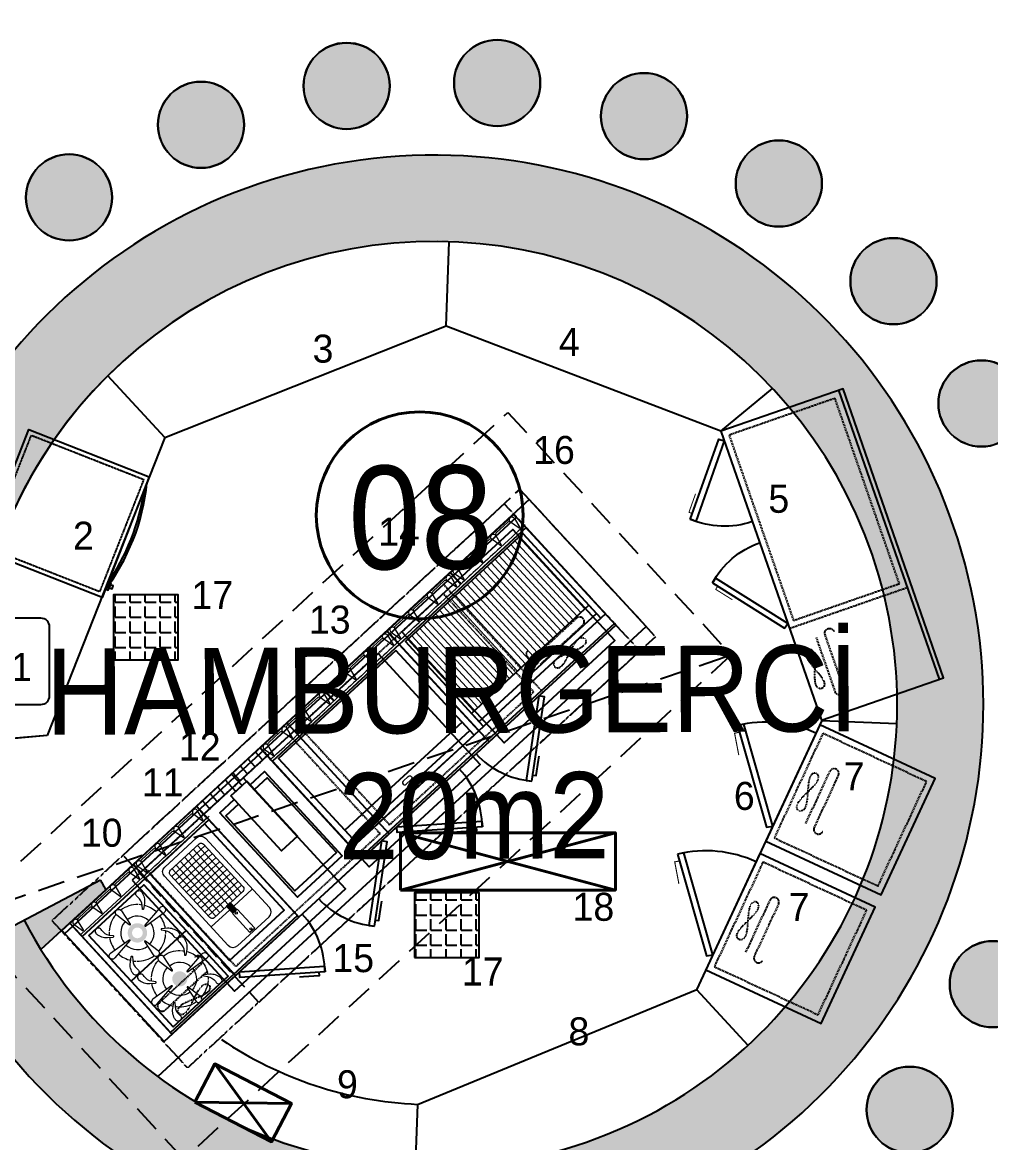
# Model space of a CAD drawing. Header units: millimetres. Extents: x -2729 to 15248, y -12439 to 5292.
# Drawn here: x 6046 to 6495, y -8042 to -7523 of the extents above; entities that cross this region are included whole.
import ezdxf
from ezdxf.enums import TextEntityAlignment as Align

# ---------------------------------------------------------------- set-up
doc = ezdxf.new("R2010")
doc.units = ezdxf.units.MM
for name, pattern in [('DASHED', [0.75, 0.5, -0.25]), ('HIDDEN', [0.375, 0.25, -0.125]), ('HIDDENX2', [19.05, 12.7, -6.35])]:
    doc.linetypes.add(name, pattern=pattern)
doc.layers.add('antet_Ном_пера__60', color=7, linetype='Continuous', lineweight=35)
for name, color, linetype in [('OLCU', 7, 'Continuous'), ('S2000-002 Çizgi', 7, 'Continuous'), ('tefris', 39, 'Continuous')]:
    doc.layers.add(name, color=color, linetype=linetype)
doc.styles.add('Style-ENGINEERING I 0.34907', font='ENGINEERING.shx', dxfattribs={"oblique": 20})
doc.styles.add('TAKSİM', font='GOTHIC.TTF', dxfattribs={"height": 20})
doc.styles.add('Мой Ариал', font='arial.ttf', dxfattribs={"width": 0.9})

# ---------------------------------------------------------------- blocks, each defined once
blk = doc.blocks.new('A$C11441216')
at = {"layer": 'S2000-002 Çizgi'}
for p, q in [((7.24, 11.66), (6.13, 19.47)), ((11.05, 10.43), (16.06, 16.53)), ((12.71, 6.52), (20.6, 6.52))]:
    blk.add_line(p, q, dxfattribs=at)
blk.add_lwpolyline([(40, 4), (40, 36, 0.414214), (36, 40), (4, 40, 0.414214), (0, 36), (0, 4, 0.414214), (4, 0), (36, 0, 0.414214)], format="xyb", close=True, dxfattribs=at)
blk.add_circle((7.74, 6.71), 3.19, dxfattribs=at)
blk = doc.blocks.new('A$C503C02DF')
at = {"layer": 'S2000-002 Çizgi'}
for points in [[(43.11, 93.56), (5.97, 61.44), (7.72, 59), (44.86, 91.13)], [(59.5, 59), (0, 59), (0, 0), (59.5, 0)]]:
    blk.add_lwpolyline(points, close=True, dxfattribs=at)
at = {"layer": 'S2000-002 Çizgi', "const_width": 0.5}
blk.add_lwpolyline([(40.44, 91.64), (39.31, 93.21), (32.6, 88.38), (30.89, 87.15)], dxfattribs=at)
at = {"layer": 'S2000-002 Çizgi', "linetype": 'DASHED'}
blk.add_lwpolyline([(56.5, 56), (3, 56), (3, 3), (56.5, 3)], close=True, dxfattribs=at)
at = {"layer": 'S2000-002 Çizgi', "linetype": 'DASHED', "ltscale": 0.1}
blk.add_lwpolyline([(35.78, 52.93), (34.32, 52.76), (32.62, 52.31), (30.76, 51.67), (28.81, 50.93), (26.86, 50.2), (25, 49.56), (23.29, 49.1), (21.84, 48.93), (20.69, 49.1), (19.88, 49.56), (19.39, 50.2), (19.22, 50.93), (19.39, 51.67), (19.88, 52.31), (20.69, 52.76), (21.84, 52.93), (23.29, 52.76), (25, 52.31), (26.86, 51.67), (28.81, 50.93), (30.76, 50.2), (32.62, 49.56), (34.32, 49.1), (35.78, 48.93), (36.92, 49.1), (37.74, 49.56), (38.23, 50.2), (38.39, 50.93), (38.23, 51.67), (37.74, 52.31), (36.92, 52.76)], close=True, dxfattribs=at)
at = {"layer": 'S2000-002 Çizgi', "linetype": 'DASHED'}
for points in [[(15.22, 45.62), (41.89, 45.62, -1), (41.89, 41.28)], [(41.89, 41.28), (15.22, 41.28, 1), (15.22, 36.93)]]:
    blk.add_lwpolyline(points, format="xyb", dxfattribs=at)
at = {"layer": 'S2000-002 Çizgi'}
blk.add_arc((0.22, 59), 55, 0, 38.867, dxfattribs=at)
blk = doc.blocks.new('A$C58BA7D08')
at = {"layer": 'S2000-002 Çizgi'}
blk.add_line((0, 84.83), (142, 84.83), dxfattribs=at)
for points in [[(0, 26.83), (0, 86.83), (142, 86.83), (142, 26.83)], [(76.8, 0), (45.9, 24.77), (47.56, 26.83), (78.45, 2.06)], [(107.95, 0), (138.85, 24.77), (137.2, 26.83), (106.3, 2.06)]]:
    blk.add_lwpolyline(points, close=True, dxfattribs=at)
at = {"layer": 'S2000-002 Çizgi', "linetype": 'DASHED'}
blk.add_lwpolyline([(45, 84.83), (45, 26.83)], dxfattribs=at)
blk.add_lwpolyline([(48, 81.83), (139, 81.83), (139, 29.83), (48, 29.83)], close=True, dxfattribs=at)
for points in [[(10.33, 41.51), (37, 41.51, 1), (37, 45.86)], [(37, 37.17), (10.33, 37.17, -1), (10.33, 41.51)]]:
    blk.add_lwpolyline(points, format="xyb", dxfattribs=at)
at = {"layer": 'S2000-002 Çizgi', "linetype": 'DASHED', "ltscale": 0.1}
blk.add_lwpolyline([(16.44, 29.86), (17.9, 30.03), (19.6, 30.48), (21.46, 31.12), (23.41, 31.86), (25.36, 32.59), (27.22, 33.23), (28.93, 33.69), (30.38, 33.86), (31.53, 33.69), (32.34, 33.23), (32.83, 32.59), (33, 31.86), (32.83, 31.12), (32.34, 30.48), (31.53, 30.03), (30.38, 29.86), (28.93, 30.03), (27.22, 30.48), (25.36, 31.12), (23.41, 31.86), (21.46, 32.59), (19.6, 33.23), (17.9, 33.69), (16.44, 33.86), (15.3, 33.69), (14.48, 33.23), (13.99, 32.59), (13.83, 31.86), (13.99, 31.12), (14.48, 30.48), (15.3, 30.03)], close=True, dxfattribs=at)
at = {"layer": 'S2000-002 Çizgi', "const_width": 0.44}
for points in [[(74.54, 1.81), (73.48, 0.48), (67.81, 5.03), (66.36, 6.19)], [(110.21, 1.81), (111.28, 0.48), (116.95, 5.03), (118.4, 6.19)]]:
    blk.add_lwpolyline(points, dxfattribs=at)
at = {"layer": 'S2000-002 Çizgi'}
for centre, start, end in [((47.56, 26.83), 317.4568, 0), ((137.2, 26.83), 180, 222.5432)]:
    blk.add_arc(centre, 39.6, start, end, dxfattribs=at)
blk = doc.blocks.new('A$C14D126DE')
at = {"layer": 'S2000-002 Çizgi'}
for points in [[(3.67, 0), (3.67, 60), (63.67, 60), (63.67, 0)], [(2.21, 53.17), (2.21, 54.63), (0.75, 54.63), (0.75, 53.17)]]:
    blk.add_lwpolyline(points, close=True, dxfattribs=at)
at = {"layer": 'S2000-002 Çizgi', "linetype": 'DASHED', "ltscale": 0.5}
blk.add_lwpolyline([(5.67, 2), (5.67, 58), (61.67, 58), (61.67, 2)], close=True, dxfattribs=at)
at = {"layer": 'S2000-002 Çizgi'}
for points in [[(3.32, 55.85), (2.21, 55.85), (2.21, 52.2)], [(3.18, 52.2), (3.67, 52.2), (3.67, 55.85)]]:
    blk.add_lwpolyline(points, dxfattribs=at)
for centre, radius, start, end in [((100.61, 29.9), 100.61, 164.4941, 195.5059), ((109.49, 29.9), 108.49, 167.2819, 192.7181)]:
    blk.add_arc(centre, radius, start, end, dxfattribs=at)
blk = doc.blocks.new('jhkjuhj')
at = {"layer": 'tefris'}
blk.add_circle((-2448793.21, 524949.27), 20, dxfattribs=at)
blk = doc.blocks.new('A$C41466827')
at = {"layer": 'S2000-002 Çizgi', "linetype": 'Continuous', "lineweight": 0}
for p, q in [((39.55, 69.8), (0.45, 69.8)), ((1.06, 68.25), (2.06, 63.41)), ((2.55, 63.43), (3.54, 68.23)), ((4.51, 69), (11.89, 69)), ((12.86, 68.25), (13.86, 63.41)), ((14.35, 63.43), (15.33, 68.21)), ((16.31, 69), (23.69, 69)), ((24.68, 68.16), (25.66, 63.41)), ((26.15, 63.43), (27.13, 68.21)), ((28.11, 69), (35.49, 69)), ((36.48, 68.16), (37.46, 63.41)), ((37.95, 63.43), (38.93, 68.21)), ((40.45, 69.8), (79.55, 69.8)), ((42.05, 63.43), (41.07, 68.21)), ((43.52, 68.16), (42.55, 63.41)), ((51.89, 69), (44.51, 69)), ((53.85, 63.43), (52.87, 68.21)), ((55.32, 68.16), (54.35, 63.41)), ((63.69, 69), (56.31, 69)), ((65.65, 63.43), (64.67, 68.21)), ((67.14, 68.25), (66.15, 63.41)), ((75.49, 69), (68.11, 69)), ((77.45, 63.43), (76.46, 68.23)), ((78.94, 68.25), (77.95, 63.41)), ((41.61, 13.6), (38.39, 13.6)), ((38.39, 11.6), (41.61, 11.6))]:
    blk.add_line(p, q, dxfattribs=at)
at = {"layer": 'S2000-002 Çizgi'}
for points in [[(0, 70), (80, 70), (80, 0), (0, 0)], [(0, 7), (80, 7), (80, 61.5), (0, 61.5)], [(77, 60.5), (3, 60.5), (3, 7), (77, 7)], [(3, 10), (77, 10), (77, 15.2), (3, 15.2)], [(80, 0), (0, 0), (0, 1), (80, 1)]]:
    blk.add_lwpolyline(points, close=True, dxfattribs=at)
at = {"layer": 'S2000-002 Çizgi', "linetype": 'Continuous', "lineweight": 0}
for centre, radius, start, end in [((2.3, 68.54), 1.27, 346.4206, 193.5794), ((14.1, 68.54), 1.27, 346.4206, 193.5794), ((25.91, 68.54), 1.27, 346.4206, 193.5794), ((37.71, 68.54), 1.27, 346.4206, 193.5794), ((38.39, 12.6), 1, 90.006, 270.2139)]:
    blk.add_arc(centre, radius, start, end, dxfattribs=at)
at = {"layer": 'S2000-002 Çizgi', "linetype": 'Continuous', "lineweight": 0, "extrusion": (0, 0, -1)}
for centre, radius, start, end in [((-42.29, 68.54), 1.27, 346.4206, 193.5794), ((-54.09, 68.54), 1.27, 346.4206, 193.5794), ((-65.9, 68.54), 1.27, 346.4206, 193.5794), ((-77.7, 68.54), 1.27, 346.4206, 193.5794), ((-41.61, 12.6), 1, 90.006, 270.2139)]:
    blk.add_arc(centre, radius, start, end, dxfattribs=at)
for centre, major_axis, start_param, end_param in [((4.51, 68), (1, 0), 3.371293, 4.712389), ((11.89, 68), (1, 0), 4.712389, 6.0355), ((16.31, 68), (1, 0), 3.349747, 4.712389), ((23.69, 68), (1, 0), 4.712389, 6.124448), ((28.11, 68), (1, 0), 3.349747, 4.712389), ((35.49, 68), (1, 0), 4.712389, 6.124448), ((42.3, 63.46), (-0.25, 0), 3.344893, 6.16625), ((54.1, 63.46), (-0.25, 0), 3.344893, 6.16625), ((65.9, 63.46), (-0.25, 0), 3.344906, 6.16625), ((77.7, 63.46), (-0.25, 0), 3.344804, 6.16625)]:
    blk.add_ellipse(centre, major_axis=major_axis, ratio=0.999997, start_param=start_param, end_param=end_param, dxfattribs=at)
at = {"layer": 'S2000-002 Çizgi', "linetype": 'Continuous', "lineweight": 0}
for centre, major_axis, start_param, end_param in [((44.51, 68), (-1, 0), 4.712389, 6.124448), ((51.89, 68), (-1, 0), 3.349747, 4.712389), ((56.31, 68), (-1, 0), 4.712389, 6.124448), ((63.69, 68), (-1, 0), 3.349747, 4.712389), ((68.11, 68), (-1, 0), 4.712389, 6.0355), ((75.49, 68), (-1, 0), 3.371293, 4.712389), ((2.3, 63.46), (0.25, 0), 3.344804, 6.16625), ((14.1, 63.46), (0.25, 0), 3.344906, 6.16625), ((25.9, 63.46), (0.25, 0), 3.344893, 6.16625), ((37.7, 63.46), (0.25, 0), 3.344893, 6.16625)]:
    blk.add_ellipse(centre, major_axis=major_axis, ratio=0.999997, start_param=start_param, end_param=end_param, dxfattribs=at)
for points, weights, knots in [([(0.2, 62.9), (0.2, 62.7), (0.4, 62.7), (20, 62.7), (39.6, 62.7), (39.8, 62.7), (39.8, 62.9), (39.8, 66.25), (39.8, 69.6), (39.8, 69.8), (39.6, 69.8), (39.58, 69.8), (39.56, 69.8)], [1, 0.707748873271, 1, 1, 1, 0.707106781187, 1, 1, 1, 0.707106781187, 1, 1, 1], [0, 0, 0, 0.166667, 0.166667, 0.333333, 0.333333, 0.5, 0.5, 0.666667, 0.666667, 0.833333, 0.833333, 1, 1, 1]), ([(0.45, 69.8), (0.43, 69.8), (0.4, 69.8), (0.2, 69.8), (0.2, 69.6), (0.2, 69.6), (0.2, 69.6), (0.2, 66.25), (0.2, 62.9), (0.2, 62.9), (0.2, 62.9)], [1, 1, 1, 0.707106781187, 1, 1, 1, 1, 1, 0.999999587343, 1], [0, 0, 0, 0.2, 0.2, 0.4, 0.4, 0.6, 0.6, 0.8, 0.8, 1, 1, 1]), ([(79.8, 62.9), (79.8, 62.7), (79.6, 62.7), (60, 62.7), (40.4, 62.7), (40.2, 62.7), (40.2, 62.9), (40.2, 66.25), (40.2, 69.6), (40.2, 69.8), (40.4, 69.8), (40.42, 69.8), (40.44, 69.8)], [1, 0.707748873271, 1, 1, 1, 0.707106781187, 1, 1, 1, 0.707106781187, 1, 1, 1], [0, 0, 0, 0.166667, 0.166667, 0.333333, 0.333333, 0.5, 0.5, 0.666667, 0.666667, 0.833333, 0.833333, 1, 1, 1]), ([(79.55, 69.8), (79.58, 69.8), (79.6, 69.8), (79.8, 69.8), (79.8, 69.6), (79.8, 69.6), (79.8, 69.6), (79.8, 66.25), (79.8, 62.9), (79.8, 62.9), (79.8, 62.9)], [1, 1, 1, 0.707106781187, 1, 1, 1, 1, 1, 0.999999587343, 1], [0, 0, 0, 0.2, 0.2, 0.4, 0.4, 0.6, 0.6, 0.8, 0.8, 1, 1, 1])]:
    blk.add_rational_spline(points, weights, degree=2, knots=knots, dxfattribs=at)
for p in [(1.06, 68.25), (78.94, 68.25)]:
    blk.add_point(p, dxfattribs=at)
at = {"layer": 'S2000-002 Çizgi', "linetype": 'Continuous', "lineweight": 0, "style": 'Style-ENGINEERING I 0.34907', "oblique": 20}
blk.add_text('LINK', height=0.001, dxfattribs=at).set_placement((0, 70), align=Align.TOP_LEFT)
blk = doc.blocks.new('A$C52DF513F')
at = {"layer": 'S2000-002 Çizgi', "linetype": 'Continuous', "lineweight": 0}
for p, q in [((39.55, 69.8), (0.45, 69.8)), ((1.06, 68.25), (2.06, 63.41)), ((2.55, 63.43), (3.54, 68.23)), ((4.51, 69), (11.89, 69)), ((12.86, 68.25), (13.86, 63.41)), ((14.35, 63.43), (15.33, 68.21)), ((16.31, 69), (23.69, 69)), ((24.68, 68.16), (25.66, 63.41)), ((26.15, 63.43), (27.13, 68.21)), ((28.11, 69), (35.49, 69)), ((36.48, 68.16), (37.46, 63.41)), ((37.95, 63.43), (38.93, 68.21)), ((40.45, 69.8), (79.55, 69.8)), ((42.05, 63.43), (41.07, 68.21)), ((43.52, 68.16), (42.55, 63.41)), ((51.89, 69), (44.51, 69)), ((53.85, 63.43), (52.87, 68.21)), ((55.32, 68.16), (54.35, 63.41)), ((63.69, 69), (56.31, 69)), ((65.65, 63.43), (64.67, 68.21)), ((67.14, 68.25), (66.15, 63.41)), ((75.49, 69), (68.11, 69)), ((77.45, 63.43), (76.46, 68.23)), ((78.94, 68.25), (77.95, 63.41)), ((4.5, 15.2), (4.5, 60.5)), ((7, 15.2), (7, 60.5)), ((9.5, 15.2), (9.5, 60.5)), ((12, 15.2), (12, 60.5)), ((14.5, 15.2), (14.5, 60.5)), ((17, 15.2), (17, 60.5)), ((19.5, 15.2), (19.5, 60.5)), ((22, 15.2), (22, 60.5)), ((24.5, 15.2), (24.5, 60.5)), ((27, 15.2), (27, 60.5)), ((29.5, 15.2), (29.5, 60.5)), ((32, 15.2), (32, 60.5)), ((34.5, 15.2), (34.5, 60.5)), ((37, 15.2), (37, 60.5)), ((39.5, 15.2), (39.5, 60.5)), ((42, 15.2), (42, 60.5)), ((44.5, 15.2), (44.5, 60.5)), ((47, 15.2), (47, 60.5)), ((49.5, 15.2), (49.5, 60.5)), ((52, 15.2), (52, 60.5)), ((54.5, 15.2), (54.5, 60.5)), ((57, 15.2), (57, 60.5)), ((59.5, 15.2), (59.5, 60.5)), ((62, 15.2), (62, 60.5)), ((64.5, 15.2), (64.5, 60.5)), ((67, 15.2), (67, 60.5)), ((69.5, 15.2), (69.5, 60.5)), ((72, 15.2), (72, 60.5)), ((74.5, 15.2), (74.5, 60.5)), ((41.61, 13.6), (38.39, 13.6)), ((38.39, 11.6), (41.61, 11.6))]:
    blk.add_line(p, q, dxfattribs=at)
at = {"layer": 'S2000-002 Çizgi'}
for points in [[(80, 0), (0, 0), (0, 70), (80, 70)], [(0, 61.5), (80, 61.5), (80, 7), (0, 7)], [(77, 7), (3, 7), (3, 60.5), (77, 60.5)], [(3, 10), (77, 10), (77, 15.2), (3, 15.2)], [(0, 0), (80, 0), (80, 1), (0, 1)]]:
    blk.add_lwpolyline(points, close=True, dxfattribs=at)
at = {"layer": 'S2000-002 Çizgi', "linetype": 'Continuous', "lineweight": 0}
for centre, radius, start, end in [((2.3, 68.54), 1.27, 346.4206, 193.5794), ((14.1, 68.54), 1.27, 346.4206, 193.5794), ((25.91, 68.54), 1.27, 346.4206, 193.5794), ((37.71, 68.54), 1.27, 346.4206, 193.5794), ((38.39, 12.6), 1, 90.006, 270.2139)]:
    blk.add_arc(centre, radius, start, end, dxfattribs=at)
at = {"layer": 'S2000-002 Çizgi', "linetype": 'Continuous', "lineweight": 0, "extrusion": (0, 0, -1)}
for centre, radius, start, end in [((-42.29, 68.54), 1.27, 346.4206, 193.5794), ((-54.09, 68.54), 1.27, 346.4206, 193.5794), ((-65.9, 68.54), 1.27, 346.4206, 193.5794), ((-77.7, 68.54), 1.27, 346.4206, 193.5794), ((-41.61, 12.6), 1, 90.006, 270.2139)]:
    blk.add_arc(centre, radius, start, end, dxfattribs=at)
for centre, major_axis, start_param, end_param in [((4.51, 68), (1, 0), 3.371293, 4.712389), ((11.89, 68), (1, 0), 4.712389, 6.0355), ((16.31, 68), (1, 0), 3.349747, 4.712389), ((23.69, 68), (1, 0), 4.712389, 6.124448), ((28.11, 68), (1, 0), 3.349747, 4.712389), ((35.49, 68), (1, 0), 4.712389, 6.124448), ((42.3, 63.46), (-0.25, 0), 3.344893, 6.16625), ((54.1, 63.46), (-0.25, 0), 3.344893, 6.16625), ((65.9, 63.46), (-0.25, 0), 3.344906, 6.16625), ((77.7, 63.46), (-0.25, 0), 3.344804, 6.16625)]:
    blk.add_ellipse(centre, major_axis=major_axis, ratio=0.999997, start_param=start_param, end_param=end_param, dxfattribs=at)
at = {"layer": 'S2000-002 Çizgi', "linetype": 'Continuous', "lineweight": 0}
for centre, major_axis, start_param, end_param in [((44.51, 68), (-1, 0), 4.712389, 6.124448), ((51.89, 68), (-1, 0), 3.349747, 4.712389), ((56.31, 68), (-1, 0), 4.712389, 6.124448), ((63.69, 68), (-1, 0), 3.349747, 4.712389), ((68.11, 68), (-1, 0), 4.712389, 6.0355), ((75.49, 68), (-1, 0), 3.371293, 4.712389), ((2.3, 63.46), (0.25, 0), 3.344804, 6.16625), ((14.1, 63.46), (0.25, 0), 3.344906, 6.16625), ((25.9, 63.46), (0.25, 0), 3.344893, 6.16625), ((37.7, 63.46), (0.25, 0), 3.344893, 6.16625)]:
    blk.add_ellipse(centre, major_axis=major_axis, ratio=0.999997, start_param=start_param, end_param=end_param, dxfattribs=at)
for points, weights, knots in [([(0.2, 62.9), (0.2, 62.7), (0.4, 62.7), (20, 62.7), (39.6, 62.7), (39.8, 62.7), (39.8, 62.9), (39.8, 66.25), (39.8, 69.6), (39.8, 69.8), (39.6, 69.8), (39.58, 69.8), (39.56, 69.8)], [1, 0.707748873271, 1, 1, 1, 0.707106781187, 1, 1, 1, 0.707106781187, 1, 1, 1], [0, 0, 0, 0.166667, 0.166667, 0.333333, 0.333333, 0.5, 0.5, 0.666667, 0.666667, 0.833333, 0.833333, 1, 1, 1]), ([(0.45, 69.8), (0.43, 69.8), (0.4, 69.8), (0.2, 69.8), (0.2, 69.6), (0.2, 69.6), (0.2, 69.6), (0.2, 66.25), (0.2, 62.9), (0.2, 62.9), (0.2, 62.9)], [1, 1, 1, 0.707106781187, 1, 1, 1, 1, 1, 0.999999587343, 1], [0, 0, 0, 0.2, 0.2, 0.4, 0.4, 0.6, 0.6, 0.8, 0.8, 1, 1, 1]), ([(79.8, 62.9), (79.8, 62.7), (79.6, 62.7), (79.6, 62.7), (79.6, 62.7), (60, 62.7), (40.4, 62.7), (40.4, 62.7), (40.4, 62.7), (40.2, 62.7), (40.2, 62.9), (40.2, 62.9), (40.2, 62.9), (40.2, 66.25), (40.2, 69.6), (40.2, 69.6), (40.2, 69.6), (40.2, 69.8), (40.4, 69.8), (40.4, 69.8), (40.4, 69.8), (40.42, 69.8), (40.44, 69.8)], [1, 0.707748873271, 1, 1, 1, 1, 1, 1, 1, 0.707106781187, 1, 1, 1, 1, 1, 1, 1, 0.707106781187, 1, 1, 1, 1, 1], [0, 0, 0, 0.090909, 0.090909, 0.181818, 0.181818, 0.272727, 0.272727, 0.363636, 0.363636, 0.454545, 0.454545, 0.545455, 0.545455, 0.636364, 0.636364, 0.727273, 0.727273, 0.818182, 0.818182, 0.909091, 0.909091, 1, 1, 1]), ([(79.55, 69.8), (79.58, 69.8), (79.6, 69.8), (79.8, 69.8), (79.8, 69.6), (79.8, 69.6), (79.8, 69.6), (79.8, 66.25), (79.8, 62.9), (79.8, 62.9), (79.8, 62.9)], [1, 1, 1, 0.707106781187, 1, 1, 1, 1, 1, 0.999999587343, 1], [0, 0, 0, 0.2, 0.2, 0.4, 0.4, 0.6, 0.6, 0.8, 0.8, 1, 1, 1])]:
    blk.add_rational_spline(points, weights, degree=2, knots=knots, dxfattribs=at)
for p in [(1.06, 68.25), (78.94, 68.25)]:
    blk.add_point(p, dxfattribs=at)
blk = doc.blocks.new('A$C0C0913CC')
at = {"layer": 'S2000-002 Çizgi'}
for p, q in [((3.76, 64.96), (3.76, 70)), ((8.52, 64.96), (8.52, 70)), ((13.28, 64.96), (13.28, 70)), ((18.04, 64.96), (18.04, 70)), ((22.81, 64.96), (22.81, 70)), ((27.57, 64.96), (27.57, 70)), ((32.33, 64.96), (32.33, 70)), ((37.09, 64.96), (37.09, 70))]:
    blk.add_line(p, q, dxfattribs=at)
for points in [[(0, 70), (40, 70), (40, 0), (0, 0)], [(0, 65), (40, 65), (40, 70), (0, 70)], [(18, 70), (22, 70), (22, 62.75), (18, 62.75)], [(15, 62.75), (25, 62.75), (25, 28.07), (15, 28.07)]]:
    blk.add_lwpolyline(points, close=True, dxfattribs=at)
for points in [[(25, 60.48), (34.1, 60.48), (34.1, 7.23), (5.9, 7.23), (5.9, 60.48), (15, 60.48)], [(15, 57.48), (6.9, 57.48), (6.9, 10.23), (33.1, 10.23), (33.1, 57.48), (25, 57.48)]]:
    blk.add_lwpolyline(points, dxfattribs=at)
blk = doc.blocks.new('A$C6D914BF4')
at = {"layer": 'S2000-002 Çizgi', "linetype": 'Continuous', "lineweight": 0}
for p, q in [((40, 70), (0, 70)), ((1.06, 68.25), (2.05, 63.41)), ((2.55, 63.43), (3.54, 68.23)), ((4.51, 69), (11.89, 69)), ((12.86, 68.25), (13.85, 63.41)), ((14.35, 63.43), (15.33, 68.21)), ((16.31, 69), (23.69, 69)), ((24.68, 68.16), (25.65, 63.41)), ((26.15, 63.43), (27.19, 68.47)), ((28.11, 69), (35.49, 69)), ((36.48, 68.16), (37.45, 63.41)), ((37.95, 63.43), (38.91, 68.08)), ((30, 59.23), (10, 59.23)), ((12.5, 59.23), (27.5, 59.23)), ((7, 56.23), (7, 12.49)), ((9.5, 54.87), (9.5, 27.87)), ((30.5, 53.87), (9.5, 53.87)), ((29, 56.37), (11, 56.37)), ((12, 56.37), (12, 26.37)), ((14.5, 56.37), (14.5, 26.37)), ((17.2, 56.37), (17.2, 26.37)), ((19.9, 56.37), (19.9, 26.37)), ((22.6, 56.37), (22.6, 26.37)), ((25.3, 56.37), (25.3, 26.37)), ((28, 56.37), (28, 26.37)), ((30.5, 54.87), (30.5, 27.87)), ((33, 56.23), (33, 12.49)), ((30.5, 51.37), (9.5, 51.37)), ((30.5, 48.87), (9.5, 48.87)), ((30.5, 46.37), (9.5, 46.37)), ((30.5, 43.87), (9.5, 43.87)), ((30.5, 41.37), (9.5, 41.37)), ((30.5, 38.87), (9.5, 38.87)), ((30.5, 36.37), (9.5, 36.37)), ((30.5, 33.87), (9.5, 33.87)), ((30.5, 31.37), (9.5, 31.37)), ((30.5, 28.87), (9.5, 28.87)), ((18.75, 26.37), (11, 26.37)), ((18.75, 22.12), (18.75, 26.37)), ((19.25, 22.12), (19.25, 26.37)), ((19.75, 26.37), (19.25, 26.37)), ((19.75, 22.12), (19.75, 26.37)), ((20.25, 22.12), (20.25, 26.37)), ((20.75, 26.37), (20.25, 26.37)), ((20.75, 22.12), (20.75, 26.37)), ((21.25, 22.12), (21.25, 26.37)), ((29, 26.37), (21.25, 26.37)), ((18.75, 24.23), (7, 24.23)), ((21.5, 22.12), (18.5, 22.12)), ((18.5, 22.12), (18.5, 10.12)), ((33, 24.23), (21.25, 24.23)), ((21.5, 22.12), (21.5, 10.12)), ((10, 9.49), (30, 9.49)), ((21.5, 10.12), (18.5, 10.12))]:
    blk.add_line(p, q, dxfattribs=at)
at = {"layer": 'S2000-002 Çizgi'}
for points in [[(0, 0), (40, 0), (40, 70), (0, 70)], [(40, 61.5), (0, 61.5), (0, 1), (40, 1)], [(2.81, 7), (37.18, 7), (37.18, 61.5), (2.81, 61.5)]]:
    blk.add_lwpolyline(points, close=True, dxfattribs=at)
at = {"layer": 'S2000-002 Çizgi', "linetype": 'Continuous', "lineweight": 0}
for centre in [(20, 21.12), (20, 11.12)]:
    blk.add_circle(centre, 0.5, dxfattribs=at)
for centre, radius, start, end in [((2.3, 68.53), 1.27, 346.4206, 193.5794), ((14.1, 68.54), 1.27, 346.4206, 193.5794), ((25.91, 68.53), 1.27, 357.337, 193.5794), ((37.71, 68.53), 1.27, 339.4463, 193.5794), ((19, 26.37), 0.25, 0, 180), ((20, 26.37), 0.25, 0, 180), ((21, 26.37), 0.25, 0, 180), ((30, 12.49), 3, 270, 0)]:
    blk.add_arc(centre, radius, start, end, dxfattribs=at)
at = {"layer": 'S2000-002 Çizgi', "linetype": 'Continuous', "lineweight": 0, "extrusion": (0, 0, -1)}
for centre, radius, start, end in [((-10, 56.23), 3, 0, 90), ((-30, 56.23), 3, 90, 180), ((-11, 54.87), 1.5, 0, 90), ((-29, 54.87), 1.5, 90, 180), ((-11, 27.87), 1.5, 270, 0), ((-29, 27.87), 1.5, 180, 270), ((-10, 12.49), 3, 270, 0)]:
    blk.add_arc(centre, radius, start, end, dxfattribs=at)
for centre, start_param, end_param in [((4.51, 68), 3.371293, 4.712389), ((11.89, 68), 4.712389, 6.0355), ((16.31, 68), 3.349747, 4.712389), ((23.69, 68), 4.712389, 6.124448), ((28.11, 68), 3.349747, 4.712389), ((35.49, 68), 4.712389, 6.124448)]:
    blk.add_ellipse(centre, major_axis=(1, 0), ratio=0.999997, start_param=start_param, end_param=end_param, dxfattribs=at)
at = {"layer": 'S2000-002 Çizgi', "linetype": 'Continuous', "lineweight": 0}
for centre, start_param in [((2.3, 63.46), 3.344804), ((14.1, 63.46), 3.344906), ((25.9, 63.46), 3.344893), ((37.7, 63.46), 3.344893)]:
    blk.add_ellipse(centre, major_axis=(0.25, 0), ratio=0.999997, start_param=start_param, end_param=6.16625, dxfattribs=at)
blk.add_rational_spline([(0.45, 69.8), (0.42, 69.8), (0.4, 69.8), (0.4, 69.8), (0.4, 69.8), (0.2, 69.8), (0.2, 69.6), (0.2, 69.6), (0.2, 69.6), (0.2, 66.25), (0.2, 62.9), (0.2, 62.9), (0.2, 62.9), (0.2, 62.7), (0.4, 62.7), (0.4, 62.7), (0.4, 62.7), (20, 62.7), (39.6, 62.7), (39.6, 62.7), (39.6, 62.7), (39.8, 62.7), (39.8, 62.9), (39.8, 62.9), (39.8, 62.9), (39.8, 66.25), (39.8, 69.6), (39.8, 69.6), (39.8, 69.6), (39.8, 69.8), (39.6, 69.8), (39.6, 69.8), (39.6, 69.8), (39.59, 69.8), (39.57, 69.8)], [1, 1, 1, 1, 1, 0.707106781187, 1, 1, 1, 1, 1, 1, 1, 0.707106781187, 1, 1, 1, 1, 1, 1, 1, 0.707106781187, 1, 1, 1, 1, 1, 1, 1, 0.707106781187, 1, 1, 1, 1, 1], degree=2, knots=[0, 0, 0, 0.058824, 0.058824, 0.117647, 0.117647, 0.176471, 0.176471, 0.235294, 0.235294, 0.294118, 0.294118, 0.352941, 0.352941, 0.411765, 0.411765, 0.470588, 0.470588, 0.529412, 0.529412, 0.588235, 0.588235, 0.647059, 0.647059, 0.705882, 0.705882, 0.764706, 0.764706, 0.823529, 0.823529, 0.882353, 0.882353, 0.941176, 0.941176, 1, 1, 1], dxfattribs=at)
at = {"layer": 'S2000-002 Çizgi', "linetype": 'Continuous', "lineweight": 0, "style": 'Style-ENGINEERING I 0.34907', "oblique": 20}
blk.add_text('LINK', height=0.001, dxfattribs=at).set_placement((0, 70), align=Align.TOP_LEFT)
blk = doc.blocks.new('A$C6F5708BE')
at = {"layer": 'S2000-002 Çizgi', "linetype": 'Continuous', "lineweight": 0}
h = blk.add_hatch(color=256, dxfattribs=at)
edge = h.paths.add_edge_path()
edge.add_arc((20, 45.38), 4.5, 0, 360)
edge = h.paths.add_edge_path(flags=16)
edge.add_arc((20, 45.38), 2.5, 0, 360)
h = blk.add_hatch(color=256, dxfattribs=at)
edge = h.paths.add_edge_path()
edge.add_arc((20, 16.38), 3.5, 0, 360)
for p, q in [((39.55, 69.8), (0.45, 69.8)), ((1.06, 68.24), (2.06, 63.41)), ((2.55, 63.43), (3.54, 68.23)), ((4.51, 69), (11.89, 69)), ((12.86, 68.24), (13.86, 63.41)), ((14.35, 63.43), (15.33, 68.21)), ((16.31, 69), (23.69, 69)), ((24.68, 68.16), (25.66, 63.41)), ((26.15, 63.43), (27.13, 68.21)), ((28.11, 69), (35.49, 69)), ((36.48, 68.16), (37.46, 63.41)), ((37.95, 63.43), (38.93, 68.21))]:
    blk.add_line(p, q, dxfattribs=at)
at = {"layer": 'S2000-002 Çizgi'}
for points in [[(0, 70), (40, 70), (40, 0), (0, 0)], [(40, 1), (0, 1), (0, 61.5), (40, 61.5)], [(2.66, 59.72), (37.34, 59.72), (37.34, 30.88), (2.66, 30.88)], [(37.34, 30.88), (2.66, 30.88), (2.66, 2.04), (37.34, 2.04)]]:
    blk.add_lwpolyline(points, close=True, dxfattribs=at)
at = {"layer": 'S2000-002 Çizgi', "linetype": 'Continuous', "lineweight": 0, "flags": 128}
for points in [[(0.45, 69.8), (0.4, 69.8), (0.4, 69.8, 0.414214), (0.2, 69.6), (0.2, 69.6), (0.2, 62.9), (0.2, 62.9, 0.414214), (0.4, 62.7), (0.4, 62.7), (39.6, 62.7), (39.6, 62.7, 0.414214), (39.8, 62.9), (39.8, 62.9), (39.8, 69.6), (39.8, 69.6, 0.414214), (39.6, 69.8), (39.6, 69.8), (39.55, 69.8)], [(18.52, 32.82), (19.76, 40.1), (19.76, 40.1), (19.76, 40.1, -0.846962), (20.24, 40.1), (20.24, 40.1), (20.24, 40.1), (21.48, 32.82)], [(18.52, 28.94), (19.76, 21.65), (19.76, 21.65), (19.76, 21.65, 0.846962), (20.24, 21.65), (20.24, 21.65), (20.24, 21.65), (21.48, 28.94)]]:
    blk.add_lwpolyline(points, format="xyb", dxfattribs=at)
for points in [[(5.71, 57.89, 0.198912), (8.34, 53.22), (8.34, 53.22), (10.48, 51.55), (10.48, 51.55, 0.88604), (10.83, 51.9), (10.83, 51.9), (9.73, 53.3), (9.73, 53.3, -0.198912), (8.6, 57.36), (8.6, 57.36), (8.68, 58.01), (8.68, 58.01, 1.128349), (5.7, 58.01), (5.7, 58.01), (5.71, 57.89), (5.71, 57.89)], [(19.76, 50.65), (18.52, 57.94), (18.52, 57.94, -1.184985), (21.48, 57.94), (21.48, 57.94), (20.24, 50.65), (20.24, 50.65, -0.846962), (19.76, 50.65), (19.76, 50.65)], [(34.29, 57.89, -0.198912), (31.66, 53.22), (31.66, 53.22), (29.53, 51.55), (29.52, 51.55, -0.88604), (29.17, 51.9), (29.17, 51.9), (30.27, 53.3), (30.27, 53.3, 0.198912), (31.41, 57.36), (31.41, 57.36), (31.33, 58.01), (31.33, 58.01, -1.128349), (34.3, 58.01), (34.3, 58.01), (34.29, 57.89), (34.29, 57.89)], [(15.02, 45.14), (4.44, 43.9), (4.44, 43.9, -1.184985), (4.44, 46.86), (4.44, 46.86), (15.02, 45.62), (15.02, 45.62, -0.846962), (15.02, 45.14), (15.02, 45.14)], [(24.98, 45.14), (35.56, 43.9), (35.56, 43.9, 1.184985), (35.56, 46.86), (35.56, 46.86), (24.98, 45.62), (24.98, 45.62, 0.846962), (24.98, 45.14), (24.98, 45.14)], [(5.71, 32.86, -0.198912), (8.34, 37.53), (8.34, 37.53), (10.48, 39.21), (10.48, 39.21, -0.88604), (10.83, 38.85), (10.83, 38.85), (9.73, 37.45), (9.73, 37.45, 0.198912), (8.6, 33.4), (8.6, 33.4), (8.68, 32.74), (8.68, 32.74, -1.128349), (5.7, 32.74), (5.7, 32.74), (5.71, 32.86), (5.71, 32.86)], [(34.29, 32.86, 0.198912), (31.66, 37.53), (31.66, 37.53), (29.53, 39.21), (29.52, 39.2, 0.88604), (29.17, 38.85), (29.17, 38.85), (30.27, 37.45), (30.27, 37.45, -0.198912), (31.41, 33.4), (31.41, 33.4), (31.33, 32.74), (31.33, 32.74, 1.128349), (34.3, 32.74), (34.3, 32.74), (34.29, 32.86), (34.29, 32.86)], [(5.71, 28.89, 0.198912), (8.34, 24.23), (8.34, 24.23), (10.48, 22.55), (10.48, 22.55, 0.88604), (10.83, 22.9), (10.83, 22.9), (9.73, 24.3), (9.73, 24.3, -0.198912), (8.6, 28.36), (8.6, 28.36), (8.68, 29.01), (8.68, 29.01, 1.128349), (5.7, 29.01), (5.7, 29.01), (5.71, 28.89), (5.71, 28.89)], [(34.29, 28.89, -0.198912), (31.66, 24.23), (31.66, 24.23), (29.53, 22.55), (29.52, 22.55, -0.88604), (29.17, 22.9), (29.17, 22.9), (30.27, 24.3), (30.27, 24.31, 0.198912), (31.41, 28.36), (31.41, 28.36), (31.33, 29.01), (31.33, 29.01, -1.128349), (34.3, 29.01), (34.3, 29.01), (34.29, 28.89), (34.29, 28.89)], [(15.02, 16.62), (4.44, 17.86), (4.44, 17.86, 1.184985), (4.44, 14.9), (4.44, 14.9), (15.02, 16.14), (15.02, 16.14, 0.846962), (15.02, 16.62), (15.02, 16.62)], [(24.98, 16.62), (35.56, 17.86), (35.56, 17.86, -1.184985), (35.56, 14.9), (35.56, 14.9), (24.98, 16.14), (24.98, 16.14, -0.846962), (24.98, 16.62), (24.98, 16.62)], [(19.76, 11.1), (18.52, 3.82), (18.52, 3.82, 1.184985), (21.48, 3.82), (21.48, 3.82), (20.24, 11.1), (20.24, 11.1, 0.846962), (19.76, 11.1), (19.76, 11.1)], [(5.71, 3.86, -0.198912), (8.34, 8.53), (8.34, 8.53), (10.48, 10.21), (10.48, 10.21, -0.88604), (10.83, 9.85), (10.83, 9.86), (9.73, 8.45), (9.73, 8.45, 0.198912), (8.6, 4.4), (8.6, 4.4), (8.68, 3.75), (8.68, 3.74, -1.128349), (5.7, 3.74), (5.7, 3.75), (5.71, 3.87), (5.71, 3.86)], [(34.29, 3.86, 0.198912), (31.66, 8.53), (31.66, 8.53), (29.53, 10.21), (29.52, 10.21, 0.88604), (29.17, 9.86), (29.17, 9.86), (30.27, 8.45), (30.27, 8.45, -0.198912), (31.41, 4.4), (31.41, 4.4), (31.33, 3.75), (31.33, 3.74, 1.128349), (34.3, 3.74), (34.3, 3.75), (34.29, 3.87), (34.29, 3.86)]]:
    blk.add_lwpolyline(points, format="xyb", close=True, dxfattribs=at)
at = {"layer": 'S2000-002 Çizgi', "linetype": 'Continuous', "lineweight": 0}
for centre, radius, start, end in [((2.3, 68.54), 1.27, 346.4206, 193.5794), ((14.1, 68.54), 1.27, 346.4206, 193.5794), ((25.91, 68.54), 1.27, 346.4206, 193.5794), ((37.71, 68.54), 1.27, 346.4206, 193.5794), ((2.3, 63.46), 0.25, 191.6431, 353.3001), ((14.1, 63.46), 0.25, 191.649, 353.3001), ((25.9, 63.46), 0.25, 191.6483, 353.3001), ((37.7, 63.46), 0.25, 191.6483, 353.3001), ((20, 45.38), 13.12, 96.495, 134.0789), ((20, 45.38), 13.12, 45.9239, 83.5095), ((20, 45.38), 13.12, 146.3552, 174.8101), ((20, 45.38), 13.12, 135.9309, 142.1495), ((20, 45.38), 7.75, 94.8424, 175.844), ((20, 45.38), 7.75, 4.1565, 85.147), ((20, 45.38), 13.12, 37.8444, 44.0697), ((20, 45.38), 13.12, 5.1902, 33.6432), ((20, 45.38), 13.12, 185.182, 213.6505), ((20, 45.38), 7.75, 184.1426, 265.1371), ((20, 45.38), 7.75, 274.8296, 355.8569), ((20, 45.38), 13.12, 326.3525, 354.8177), ((20, 45.38), 13.12, 217.8519, 224.075), ((20, 45.38), 13.12, 315.9244, 322.151), ((20, 45.38), 13.12, 225.9224, 263.5018), ((20, 45.38), 13.12, 276.4888, 314.0748), ((20, 29.19), 1.5, 350.3215, 189.6785)]:
    blk.add_arc(centre, radius, start, end, dxfattribs=at)
at = {"layer": 'S2000-002 Çizgi', "linetype": 'Continuous', "lineweight": 0, "extrusion": (0, 0, -1)}
for centre, radius, start, end in [((-4.51, 68), 1, 13.1608, 90), ((-11.89, 68), 1, 90, 165.8087), ((-16.31, 68), 1, 11.9263, 90), ((-23.69, 68), 1, 90, 170.905), ((-28.11, 68), 1, 11.9263, 90), ((-35.49, 68), 1, 90, 170.905), ((-20, 32.56), 1.5, 170.3215, 9.6785), ((-20, 16.38), 13.12, 45.9224, 83.5018), ((-20, 16.38), 13.12, 96.4888, 134.0748), ((-20, 16.38), 13.12, 5.182, 33.6505), ((-20, 16.38), 13.12, 37.8519, 44.075), ((-20, 16.38), 7.75, 4.1426, 85.1371), ((-20, 16.38), 7.75, 94.8296, 175.8569), ((-20, 16.38), 13.12, 135.9244, 142.151), ((-20, 16.38), 13.12, 146.3525, 174.8177), ((-20, 16.38), 7.75, 274.8424, 355.844), ((-20, 16.38), 7.75, 184.1565, 265.147), ((-20, 16.38), 13.12, 326.3552, 354.8101), ((-20, 16.38), 13.12, 185.1902, 213.6432), ((-20, 16.38), 13.12, 315.9309, 322.1495), ((-20, 16.38), 13.12, 276.495, 314.0789), ((-20, 16.38), 13.12, 225.9239, 263.5095), ((-20, 16.38), 13.12, 217.8444, 224.0697)]:
    blk.add_arc(centre, radius, start, end, dxfattribs=at)
blk = doc.blocks.new('A$C76072942')
at = {"linetype": 'HIDDENX2', "ltscale": 0.5}
for p, q in [((0, 68.29), (184.07, 237.9)), ((184.07, 237.9), (246.99, 169.61)), ((246.99, 169.61), (62.92, 0)), ((62.92, 0), (0, 68.29))]:
    blk.add_line(p, q, dxfattribs=at)
blk = doc.blocks.new('A$C51021F3C')
at = {"layer": 'S2000-002 Çizgi'}
blk.add_line((143, 94.83), (0, 94.83), dxfattribs=at)
for points in [[(143, 26.83), (143, 96.83), (0, 96.83), (0, 26.83)], [(34.05, 0), (3.15, 24.77), (4.8, 26.83), (35.7, 2.06)], [(65.2, 0), (96.1, 24.77), (94.44, 26.83), (63.55, 2.06)]]:
    blk.add_lwpolyline(points, close=True, dxfattribs=at)
at = {"layer": 'S2000-002 Çizgi', "linetype": 'DASHED'}
blk.add_lwpolyline([(97, 94.83), (97, 26.83)], dxfattribs=at)
blk.add_lwpolyline([(94, 91.83), (3, 91.83), (3, 29.83), (94, 29.83)], close=True, dxfattribs=at)
for points in [[(131.67, 41.51), (105, 41.51, -1), (105, 45.86)], [(105, 37.17), (131.67, 37.17, 1), (131.67, 41.51)]]:
    blk.add_lwpolyline(points, format="xyb", dxfattribs=at)
at = {"layer": 'S2000-002 Çizgi', "linetype": 'DASHED', "ltscale": 0.1}
blk.add_lwpolyline([(125.56, 29.86), (124.1, 30.03), (122.4, 30.48), (120.54, 31.12), (118.59, 31.86), (116.64, 32.59), (114.78, 33.23), (113.07, 33.69), (111.62, 33.86), (110.47, 33.69), (109.66, 33.23), (109.17, 32.59), (109, 31.86), (109.17, 31.12), (109.66, 30.48), (110.47, 30.03), (111.62, 29.86), (113.07, 30.03), (114.78, 30.48), (116.64, 31.12), (118.59, 31.86), (120.54, 32.59), (122.4, 33.23), (124.1, 33.69), (125.56, 33.86), (126.7, 33.69), (127.52, 33.23), (128.01, 32.59), (128.17, 31.86), (128.01, 31.12), (127.52, 30.48), (126.7, 30.03)], close=True, dxfattribs=at)
at = {"layer": 'S2000-002 Çizgi'}
for points in [[(31.79, 1.81), (30.72, 0.48), (25.05, 5.03), (23.6, 6.19)], [(67.46, 1.81), (68.52, 0.48), (74.19, 5.03), (75.64, 6.19)]]:
    blk.add_lwpolyline(points, dxfattribs=at)
for centre, start, end in [((4.8, 26.83), 317.4568, 0), ((94.44, 26.83), 180, 222.5432)]:
    blk.add_arc(centre, 39.6, start, end, dxfattribs=at)
blk = doc.blocks.new('A$C36440DD0')
at = {"layer": 'S2000-002 Çizgi'}
blk.add_line((0, 94.83), (142, 94.83), dxfattribs=at)
at = {"layer": 'S2000-002 Çizgi', "linetype": 'DASHED', "ltscale": 0.1}
for p, q in [((13.99, 32.59), (13.83, 31.86)), ((13.83, 31.86), (13.99, 31.12)), ((14.48, 33.23), (13.99, 32.59)), ((15.3, 33.69), (14.48, 33.23)), ((16.44, 33.86), (15.3, 33.69)), ((17.9, 33.69), (16.44, 33.86)), ((19.6, 33.23), (17.9, 33.69)), ((21.46, 32.59), (19.6, 33.23)), ((23.41, 31.86), (21.46, 32.59)), ((21.46, 31.12), (23.41, 31.86)), ((23.41, 31.86), (25.36, 32.59)), ((25.36, 31.12), (23.41, 31.86)), ((25.36, 32.59), (27.22, 33.23)), ((27.22, 33.23), (28.93, 33.69)), ((28.93, 33.69), (30.38, 33.86)), ((30.38, 33.86), (31.53, 33.69)), ((31.53, 33.69), (32.34, 33.23)), ((32.34, 33.23), (32.83, 32.59)), ((32.83, 32.59), (33, 31.86)), ((33, 31.86), (32.83, 31.12)), ((13.99, 31.12), (14.48, 30.48)), ((14.48, 30.48), (15.3, 30.03)), ((15.3, 30.03), (16.44, 29.86)), ((16.44, 29.86), (17.9, 30.03)), ((17.9, 30.03), (19.6, 30.48)), ((19.6, 30.48), (21.46, 31.12)), ((27.22, 30.48), (25.36, 31.12)), ((28.93, 30.03), (27.22, 30.48)), ((30.38, 29.86), (28.93, 30.03)), ((31.53, 30.03), (30.38, 29.86)), ((32.34, 30.48), (31.53, 30.03)), ((32.83, 31.12), (32.34, 30.48))]:
    blk.add_line(p, q, dxfattribs=at)
at = {"layer": 'S2000-002 Çizgi'}
for points in [[(0, 26.83), (0, 96.83), (142, 96.83), (142, 26.83)], [(76.8, 0), (45.91, 24.77), (47.56, 26.83), (78.45, 2.06)], [(107.95, 0), (138.85, 24.77), (137.2, 26.83), (106.3, 2.06)]]:
    blk.add_lwpolyline(points, close=True, dxfattribs=at)
at = {"layer": 'S2000-002 Çizgi', "linetype": 'DASHED'}
blk.add_lwpolyline([(45, 94.83), (45, 26.83)], dxfattribs=at)
blk.add_lwpolyline([(48, 91.83), (139, 91.83), (139, 29.83), (48, 29.83)], close=True, dxfattribs=at)
for points in [[(10.33, 41.51), (37, 41.51, 1), (37, 45.86)], [(37, 37.17), (10.33, 37.17, -1), (10.33, 41.51)]]:
    blk.add_lwpolyline(points, format="xyb", dxfattribs=at)
at = {"layer": 'S2000-002 Çizgi'}
for points in [[(74.54, 1.81), (73.48, 0.48), (67.81, 5.03), (66.36, 6.19)], [(110.21, 1.81), (111.28, 0.48), (116.95, 5.03), (118.4, 6.19)]]:
    blk.add_lwpolyline(points, dxfattribs=at)
for centre, start, end in [((47.56, 26.83), 317.4568, 0), ((137.2, 26.83), 180, 222.5432)]:
    blk.add_arc(centre, 39.6, start, end, dxfattribs=at)

msp = doc.modelspace()

# ---------------------------------------------------------------- hatches: boundary and pattern name
h = msp.add_hatch()
h.set_pattern_fill('ANGLE', color=256)
h.set_pattern_definition([(0, (-2069.4325, -10529.969), (0, 6.985), [5.08, -1.905]), (90, (-2069.4325, -10529.969), (-6.985, 4e-16), [5.08, -1.905])])
h.paths.add_polyline_path([(6118.423, -7788.489), (6088.423, -7788.489), (6088.423, -7818.489), (6118.423, -7818.489)])
h = msp.add_hatch()
h.set_pattern_fill('ANGLE', color=256)
h.set_pattern_definition([(0, (-1929.8464, -10668.074), (0, 6.985), [5.08, -1.905]), (90, (-1929.8464, -10668.074), (-6.985, 4e-16), [5.08, -1.905])])
h.paths.add_polyline_path([(6258.01, -7926.594), (6228.01, -7926.594), (6228.01, -7956.594), (6258.01, -7956.594)])
at = {"layer": 'OLCU'}
h = msp.add_hatch(color=18, dxfattribs=at)
h.set_gradient(color1=(8, 8, 8), color2=(145, 145, 145), rotation=270, one_color=1, tint=0.57, name='INVCYLINDER')
h.paths.add_polyline_path([(6216.481, -7552.354, 1), (6176.481, -7552.354, 1)])
h = msp.add_hatch(color=18, dxfattribs=at)
h.set_gradient(color1=(8, 8, 8), color2=(145, 145, 145), rotation=270, one_color=1, tint=0.57, name='INVCYLINDER')
h.paths.add_polyline_path([(6286.344, -7550.987, 1), (6246.344, -7550.987, 1)])
h = msp.add_hatch(color=18, dxfattribs=at)
h.set_gradient(color1=(8, 8, 8), color2=(145, 145, 145), rotation=270, one_color=1, tint=0.57, name='INVCYLINDER')
h.paths.add_polyline_path([(6354.503, -7566.38, 1), (6314.503, -7566.38, 1)])
h = msp.add_hatch(color=18, dxfattribs=at)
h.set_gradient(color1=(8, 8, 8), color2=(145, 145, 145), rotation=270, one_color=1, tint=0.57, name='INVCYLINDER')
h.paths.add_polyline_path([(6148.976, -7570.399, 1), (6108.976, -7570.399, 1)])
h = msp.add_hatch(color=18, dxfattribs=at)
h.set_gradient(color1=(8, 8, 8), color2=(145, 145, 145), rotation=270, one_color=1, tint=0.57, name='INVCYLINDER')
h.paths.add_polyline_path([(6376.999, -7597.637, 1), (6416.999, -7597.637, 1)])
h = msp.add_hatch(color=18, dxfattribs=at)
h.set_gradient(color1=(8, 8, 8), color2=(145, 145, 145), rotation=270, one_color=1, tint=0.57, name='INVCYLINDER')
h.paths.add_polyline_path([(6087.751, -7604.075, 1), (6047.751, -7604.075, 1)])
h = msp.add_hatch(color=18, dxfattribs=at)
h.set_gradient(color1=(8, 8, 8), color2=(145, 145, 145), rotation=270, one_color=1, tint=0.57, name='INVCYLINDER')
h.paths.add_polyline_path([(6430.197, -7642.941, 1), (6470.197, -7642.941, 1)])
h = msp.add_hatch(color=18, dxfattribs=at)
h.set_gradient(color1=(8, 8, 8), color2=(145, 145, 145), rotation=270, one_color=1, tint=0.57, name='INVCYLINDER')
h.paths.add_polyline_path([(6471.008, -7699.661, 1), (6511.008, -7699.661, 1)])
h = msp.add_hatch(color=18, dxfattribs=at)
h.set_gradient(color1=(8, 8, 8), color2=(145, 145, 145), rotation=270, one_color=1, tint=0.57, name='INVCYLINDER')
h.paths.add_polyline_path([(6476.275, -7969.013, 1), (6516.275, -7969.013, 1)])
h = msp.add_hatch(color=18, dxfattribs=at)
h.set_gradient(color1=(8, 8, 8), color2=(145, 145, 145), rotation=270, one_color=1, tint=0.57, name='INVCYLINDER')
h.paths.add_polyline_path([(6437.714, -8027.284, 1), (6477.714, -8027.284, 1)])
at = {"layer": 'tefris'}
h = msp.add_hatch(color=34, dxfattribs=at)
h.set_gradient(color1=(147, 87, 26), color2=(43, 26, 8), rotation=90, one_color=1, tint=0.1, name='INVCYLINDER')
h.paths.add_polyline_path([(5983.143, -7859.522), (6023.012, -7856.281, -9.8904821), (6047, -7938.881), (6011.598, -7957.5, 9.8904821)])
h = msp.add_hatch(color=34, dxfattribs=at)
h.set_gradient(color1=(147, 87, 26), color2=(224, 150, 77), rotation=90, one_color=1, tint=0.59, name='INVCYLINDER')
h.paths.add_polyline_path([(6046.881, -7939.363, 0.0182768), (6054.693, -7952.984), (6084.756, -7925.282, -0.0073897), (6082.283, -7920.744)])

# ---------------------------------------------------------------- linework, layer by layer
for p, q in [((6242.72, -7663.785), (6244.002, -7624.615)), ((6112.188, -7715.494), (6242.724, -7663.702)), ((6370.115, -7712.484), (6242.623, -7663.742)), ((6112.188, -7715.494), (6085.759, -7686.789)), ((6370.115, -7712.484), (6394.03, -7692.673)), ((6112.188, -7715.494), (6057.62, -7853.652)), ((6281.211, -7744.26), (6084.756, -7925.282)), ((6335.422, -7803.093), (6281.211, -7744.26)), ((6264.51, -7759.65), (6068.055, -7940.672)), ((6138.967, -7984.114), (6335.422, -7803.093)), ((6416.931, -7846.713), (6358.853, -7971.583)), ((6416.803, -7846.708), (6451.712, -7848.131)), ((6057.62, -7853.652), (5983.024, -7860.003)), ((6022.886, -7856.683), (6057.65, -7853.574)), ((6082.283, -7920.744), (6011.479, -7957.982)), ((6084.756, -7925.282), (6054.693, -7952.984)), ((6229.456, -8024.742), (6358.919, -7971.441)), ((6358.777, -7971.499), (6382.63, -7997.358)), ((6138.967, -7984.114), (6108.903, -8011.816)), ((6229.456, -8024.742), (6228.262, -8054.028))]:
    msp.add_line(p, q)
at = {"color": 4, "lineweight": 40, "ltscale": 0.005}
for p, q in [((6321.229, -7925.338), (6221.433, -7898.805)), ((6221.433, -7925.338), (6321.229, -7898.805))]:
    msp.add_line(p, q, dxfattribs=at)
at = {"color": 3, "lineweight": 40, "ltscale": 0.005}
for p, q in [((6135.304, -8006.03), (6161.701, -8042.13)), ((6126.143, -8023.808), (6170.861, -8024.351))]:
    msp.add_line(p, q, dxfattribs=at)
at = {"linetype": 'HIDDEN', "ltscale": 0.5}
msp.add_lwpolyline([(6059.805, -7939.539), (6269.612, -7746.209), (6332.533, -7814.494), (6122.723, -8007.821)], close=True, dxfattribs=at)
for points in [[(6222.09, -7805.536), (6269.524, -7857.014), (6321.003, -7809.58), (6273.568, -7758.102)], [(6088.423, -7818.489), (6118.423, -7818.489), (6118.423, -7788.489), (6088.423, -7788.489)], [(6159.581, -7863.135), (6207.015, -7914.613), (6258.493, -7867.179), (6211.059, -7815.7)], [(6097.072, -7920.733), (6144.506, -7972.211), (6195.984, -7924.777), (6148.55, -7873.299)], [(6228.01, -7956.594), (6258.01, -7956.594), (6258.01, -7926.594), (6228.01, -7926.594)]]:
    msp.add_lwpolyline(points, close=True)
at = {"color": 4, "lineweight": 40, "ltscale": 0.005}
msp.add_lwpolyline([(6221.433, -7925.338), (6221.433, -7898.805), (6321.229, -7898.805), (6321.229, -7925.338)], close=True, dxfattribs=at)
at = {"color": 3, "lineweight": 40, "ltscale": 0.005}
msp.add_lwpolyline([(6126.143, -8023.808), (6161.701, -8042.13), (6170.861, -8024.351), (6135.304, -8006.03)], close=True, dxfattribs=at)
at = {"color": 1, "lineweight": 40, "ltscale": 0.005}
msp.add_circle((6230.414, -7751.518), 48, dxfattribs=at)
for centre, radius, start, end in [((6237.039, -7839.355), 254.853, 207.74092, 184.64731), ((6237.039, -7839.355), 214.853, 207.74092, 184.64731), ((6237.039, -7839.355), 214.853, 132.65878, 184.64731), ((6237.039, -7839.355), 174.853, 207.74092, 209.43448), ((6237.278, -7848.397), 176.518, 235.96674, 267.46017)]:
    msp.add_arc(centre, radius, start, end)
at = {"layer": 'S2000-002 Çizgi', "linetype": 'HIDDENX2'}
msp.add_line((6017.414, -7937.806), (6374.924, -7816.227), dxfattribs=at)
msp.add_lwpolyline([(6017.414, -7937.806), (6271.345, -7703.818), (6374.924, -7816.227), (6120.99, -8050.212)], close=True, dxfattribs=at)

# ---------------------------------------------------------------- block references
for name, p, rotation in [('A$C14D126DE', (6108.392, -7735.088), 158.5400409821932), ('A$C51021F3C', (6234.421, -7919.047), 42.65878342298759), ('A$C52DF513F', (6262.569, -7856.624), 42.65878323531243), ('A$C41466827', (6203.736, -7910.834), 42.65878323531243), ('A$C36440DD0', (6129.994, -8015.27), 42.65878342299057), ('A$C0C0913CC', (6174.32, -7937.939), 42.65878323531243), ('A$C6D914BF4', (6144.904, -7965.044), 42.65878323531243), ('A$C6F5708BE', (6115.488, -7992.149), 42.65878323531243)]:
    msp.add_blockref(name, p, dxfattribs=dict(rotation=rotation))
msp.add_blockref('A$C11441216', (6018.699, -7839.261))
at = {"layer": 'OLCU'}
for p, rotation in [((-1592641.202, 1920052.336), 141.7744195831787), ((-2007555.387, 1481394.699), 155.6205734364393), ((-1084806.026, 2246667.916), 127.9282657422446), ((-2305435.276, 956188.192), 169.4667272874318), ((-513563.392, 2442259.728), 114.0821119051957), ((-2468969.173, 374955.908), 183.312881112651), ((87888.153, 2495460.687), 100.2359580523048), ((684594.433, 2403178.947), 86.38980419115153), ((2375817.122, 803497.956), 31.00518881772023), ((2501127.159, 212844.336), 17.15903496943602)]:
    msp.add_blockref('jhkjuhj', p, dxfattribs=dict(at, rotation=rotation))
at = {"layer": 'OLCU', "xscale": -1}
for p, rotation in [((868624.329, -2358802.685), 98.04339882744021), ((280942.57, -2496870.751), 84.19724496114908), ((1406187.273, -2084105.176), 111.8895526658142), ((-322704.075, -2490285.359), 70.35109112115722), ((-907233.859, -2339429.228), 56.50493726959807), ((1862390.198, -1688742.645), 125.7357064954379), ((-1438676.034, -2053069.569), 42.65878342297218), ((-1886145.114, -1647848.565), 28.81262957634628), ((-2418459.669, 617929.209), 333.4280141801302), ((-2198246.17, 1180013.415), 319.5818603505062)]:
    msp.add_blockref('jhkjuhj', p, dxfattribs=dict(at, rotation=rotation))
at = {"layer": 'S2000-002 Çizgi', "xscale": -1, "rotation": 289.1632545071947}
msp.add_blockref('A$C58BA7D08', (6391.384, -7855.423), dxfattribs=at)
at = {"layer": 'S2000-002 Çizgi', "linetype": 'HIDDENX2'}
msp.add_blockref('A$C76072942', (6092.785, -7977.43), dxfattribs=at)
at = {"layer": 'S2000-002 Çizgi', "rotation": 65.07234134209287}
for p in [(6444.439, -7927.51), (6416.662, -7987.212)]:
    msp.add_blockref('A$C503C02DF', p, dxfattribs=at)

# ---------------------------------------------------------------- texts
at = {"style": 'TAKSİM'}
for s, p in [('3', (6180.716, -7680.719)), ('4', (6294.961, -7677.585)), ('16', (6283.045, -7727.707)), ('5', (6392.16, -7750.361)), ('2', (6069.549, -7767.48)), ('14', (6211.148, -7765.611)), ('17', (6124.533, -7795.03)), ('13', (6179.006, -7806.405)), ('1', (6040.804, -7828.343)), ('12', (6118.702, -7865.27)), ('7', (6427.074, -7879.148)), ('11', (6101.507, -7881.924)), ('6', (6376.136, -7888.175)), ('10', (6073.202, -7905.26)), ('18', (6301.317, -7939.613)), ('7', (6401.57, -7939.653)), ('15', (6189.908, -7963.429)), ('17', (6249.997, -7969.622)), ('8', (6299.421, -7997.389)), ('9', (6192.038, -8021.932))]:
    msp.add_text(s, height=13, dxfattribs=at).set_placement(p)
at = {"lineweight": 40, "ltscale": 0.005, "char_height": 40, "attachment_point": 8, "rotation": 0.24965, "style": 'Мой Ариал'}
for s, insert in [('HAMBURGERCİ', (6245.481, -7853.104)), ('20m2', (6255.636, -7911.412))]:
    msp.add_mtext(s, dxfattribs=dict(at, insert=insert))
at = {"layer": 'antet_Ном_пера__60', "color": 1, "linetype": 'Continuous', "insert": (6230.962, -7777.149), "char_height": 48, "attachment_point": 8, "rotation": 0.24965, "style": 'Мой Ариал'}
msp.add_mtext('08', dxfattribs=at)

doc.saveas('drawing.dxf')
